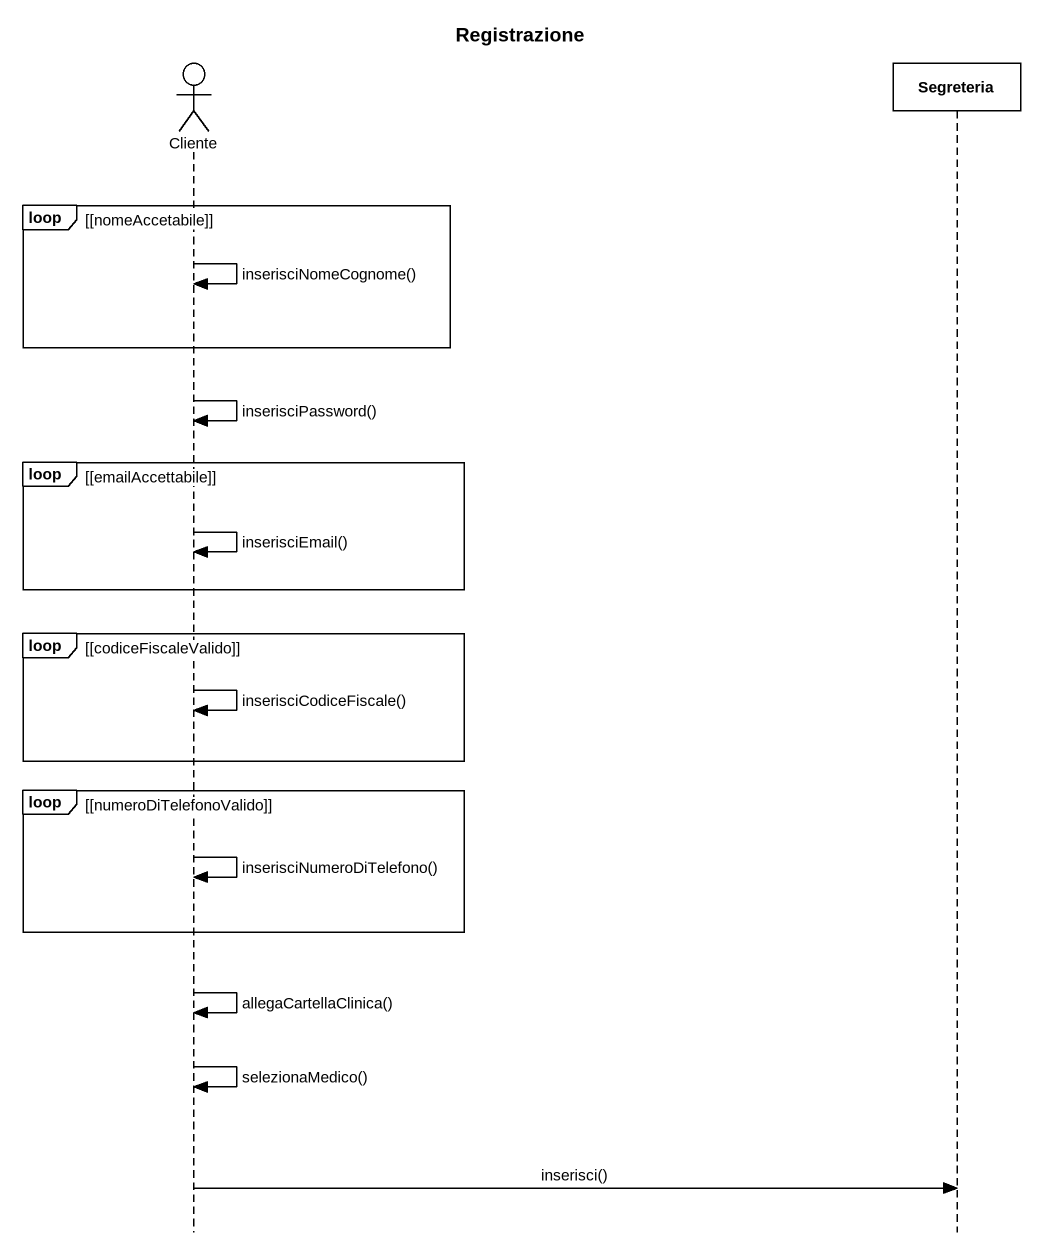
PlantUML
@startuml
title Registrazione
hide footbox
actor Cliente
participant Segreteria

loop [nomeAccetabile]
  Cliente -> Cliente : inserisciNomeCognome()
end
Cliente -> Cliente : inserisciPassword()
loop [emailAccettabile]
  Cliente -> Cliente : inserisciEmail()
end
loop [codiceFiscaleValido]
  Cliente -> Cliente : inserisciCodiceFiscale()
end
loop [numeroDiTelefonoValido]
  Cliente -> Cliente : inserisciNumeroDiTelefono()
end
Cliente -> Cliente : allegaCartellaClinica()
Cliente -> Cliente : selezionaMedico()
Cliente -> Segreteria : inserisci()
@enduml
